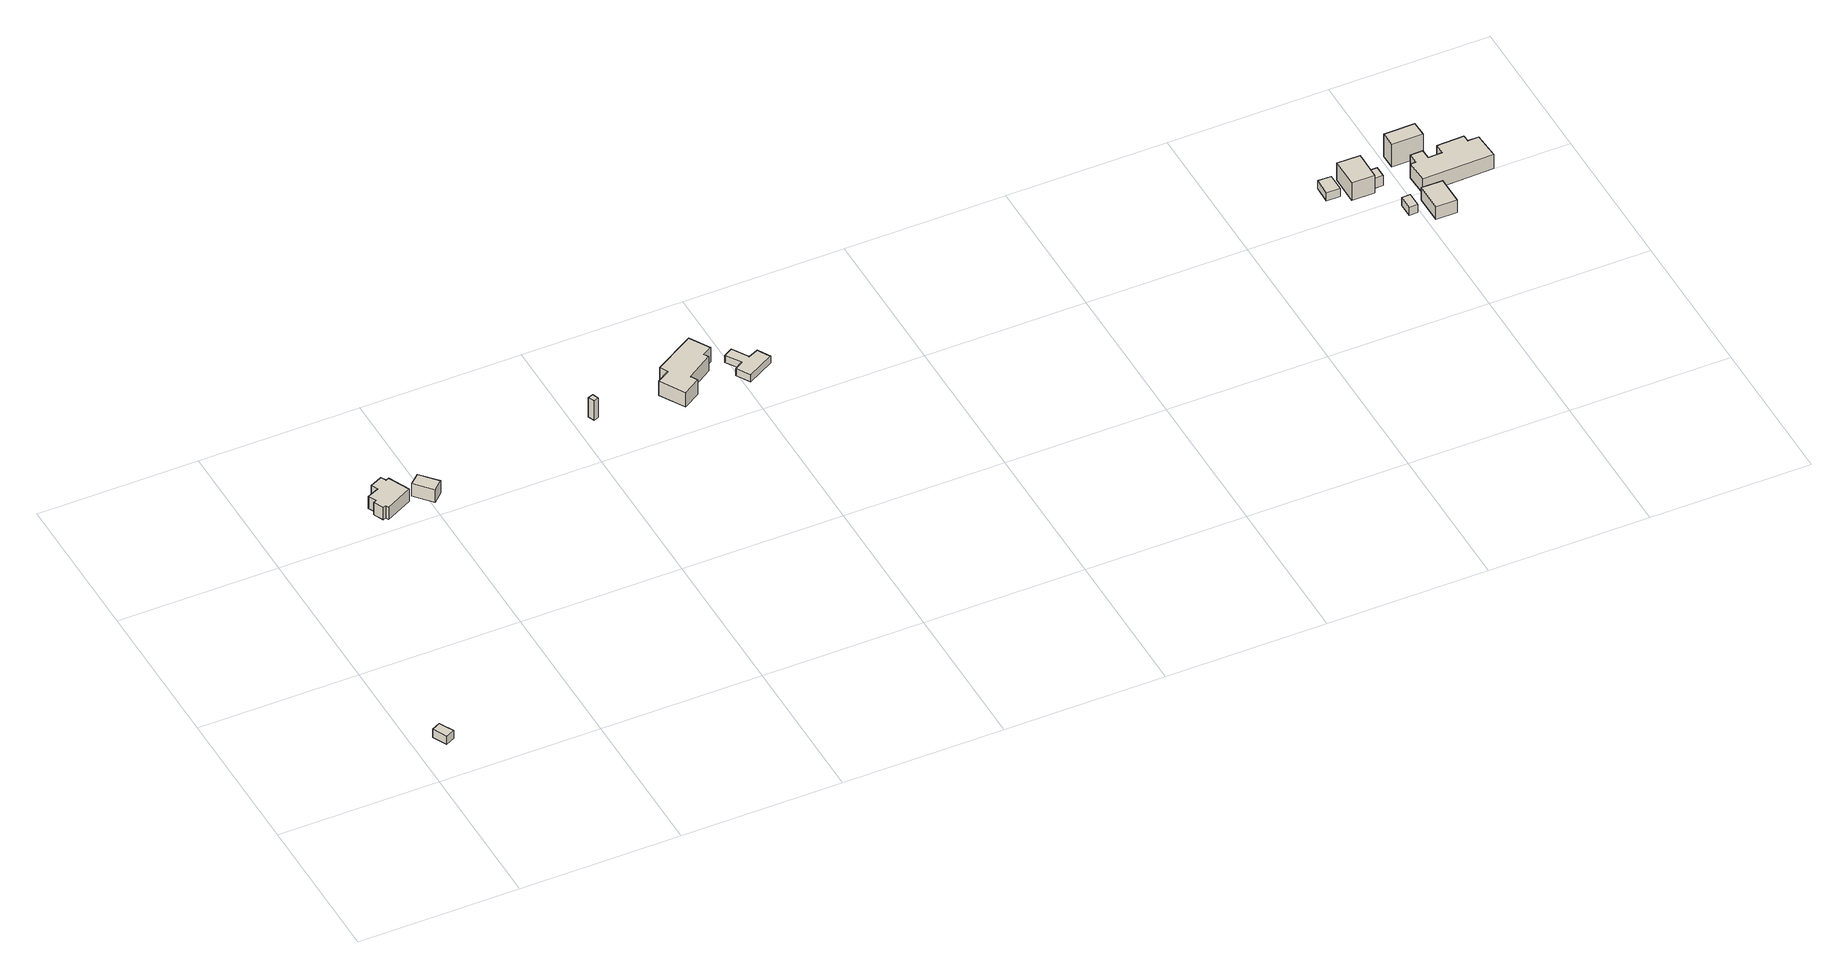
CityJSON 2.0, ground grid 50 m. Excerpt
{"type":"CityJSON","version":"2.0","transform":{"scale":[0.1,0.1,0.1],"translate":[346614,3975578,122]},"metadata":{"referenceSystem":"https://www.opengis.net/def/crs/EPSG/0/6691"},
"CityObjects":{
"building1":{"type":"Building","attributes":{"measuredHeight":3},"geometry":[{"type":"Solid","lod":"1","boundaries":[[[[0,1,2,3]],[[2,4,5,3]],[[1,6,4,2]],[[0,7,6,1]],[[3,5,7,0]],[[4,6,7,5]]]]}]},
"building2":{"type":"Building","attributes":{"土砂災害警戒区域.現象区分":"2","土砂災害警戒区域.区域区分":"1","measuredHeight":5},"geometry":[{"type":"Solid","lod":"1","boundaries":[[[[8,9,10,11,12,13,14,15,16,17,18,19]],[[18,20,21,19]],[[17,22,20,18]],[[16,23,22,17]],[[15,24,23,16]],[[14,25,24,15]],[[13,26,25,14]],[[12,27,26,13]],[[11,28,27,12]],[[10,29,28,11]],[[9,30,29,10]],[[8,31,30,9]],[[19,21,31,8]],[[20,22,23,24,25,26,27,28,29,30,31,21]]]]}]},
"building3":{"type":"Building","attributes":{"土砂災害警戒区域.現象区分":"2","土砂災害警戒区域.区域区分":"1","measuredHeight":4.5},"geometry":[{"type":"Solid","lod":"1","boundaries":[[[[32,33,34,35]],[[34,36,37,35]],[[33,38,36,34]],[[32,39,38,33]],[[35,37,39,32]],[[36,38,39,37]]]]}]},
"building4":{"type":"Building","attributes":{"土砂災害警戒区域.現象区分":"1","土砂災害警戒区域.区域区分":"1","measuredHeight":7.2},"geometry":[{"type":"Solid","lod":"1","boundaries":[[[[40,41,42,43]],[[42,44,45,43]],[[41,46,44,42]],[[40,47,46,41]],[[43,45,47,40]],[[44,46,47,45]]]]}]},
"building5":{"type":"Building","attributes":{"土砂災害警戒区域.現象区分":"1","土砂災害警戒区域.区域区分":"2","measuredHeight":7.2},"geometry":[{"type":"Solid","lod":"1","boundaries":[[[[48,49,50,51,52,53,54,55,56,57]],[[56,58,59,57]],[[55,60,58,56]],[[54,61,60,55]],[[53,62,61,54]],[[52,63,62,53]],[[51,64,63,52]],[[50,65,64,51]],[[49,66,65,50]],[[48,67,66,49]],[[57,59,67,48]],[[58,60,61,62,63,64,65,66,67,59]]]]}]},
"building6":{"type":"Building","attributes":{"土砂災害警戒区域.現象区分":"1","土砂災害警戒区域.区域区分":"1","measuredHeight":2.6},"geometry":[{"type":"Solid","lod":"1","boundaries":[[[[68,69,70,71,72,73,74,75]],[[74,76,77,75]],[[73,78,76,74]],[[72,79,78,73]],[[71,80,79,72]],[[70,81,80,71]],[[69,82,81,70]],[[68,83,82,69]],[[75,77,83,68]],[[76,78,79,80,81,82,83,77]]]]}]},
"building7":{"type":"Building","attributes":{"土砂災害警戒区域.現象区分":"2","土砂災害警戒区域.区域区分":"1","measuredHeight":3},"geometry":[{"type":"Solid","lod":"1","boundaries":[[[[84,85,86,87]],[[86,88,89,87]],[[85,90,88,86]],[[84,91,90,85]],[[87,89,91,84]],[[88,90,91,89]]]]}]},
"building8":{"type":"Building","attributes":{"土砂災害警戒区域.現象区分":"2","土砂災害警戒区域.区域区分":"1","measuredHeight":7.6},"geometry":[{"type":"Solid","lod":"1","boundaries":[[[[92,93,94,95]],[[94,96,97,95]],[[93,98,96,94]],[[92,99,98,93]],[[95,97,99,92]],[[96,98,99,97]]]]}]},
"building9":{"type":"Building","attributes":{"土砂災害警戒区域.現象区分":"2","土砂災害警戒区域.区域区分":"1","measuredHeight":3},"geometry":[{"type":"Solid","lod":"1","boundaries":[[[[100,101,102,103]],[[102,104,105,103]],[[101,106,104,102]],[[100,107,106,101]],[[103,105,107,100]],[[104,106,107,105]]]]}]},
"building10":{"type":"Building","attributes":{"土砂災害警戒区域.現象区分":"2","土砂災害警戒区域.区域区分":"1","measuredHeight":3.7},"geometry":[{"type":"Solid","lod":"1","boundaries":[[[[108,109,110,111]],[[110,112,113,111]],[[109,114,112,110]],[[108,115,114,109]],[[111,113,115,108]],[[112,114,115,113]]]]}]},
"building11":{"type":"Building","attributes":{"土砂災害警戒区域.現象区分":"2","土砂災害警戒区域.区域区分":"1","measuredHeight":6.2},"geometry":[{"type":"Solid","lod":"1","boundaries":[[[[116,117,118,119]],[[118,120,121,119]],[[117,122,120,118]],[[116,123,122,117]],[[119,121,123,116]],[[120,122,123,121]]]]}]},
"building12":{"type":"Building","attributes":{"土砂災害警戒区域.現象区分":"2","土砂災害警戒区域.区域区分":"1","measuredHeight":10.1},"geometry":[{"type":"Solid","lod":"1","boundaries":[[[[124,125,126,127]],[[126,128,129,127]],[[125,130,128,126]],[[124,131,130,125]],[[127,129,131,124]],[[128,130,131,129]]]]}]},
"building13":{"type":"Building","attributes":{"土砂災害警戒区域.現象区分":"2","土砂災害警戒区域.区域区分":"1","measuredHeight":7.3},"geometry":[{"type":"Solid","lod":"1","boundaries":[[[[132,133,134,135,136,137,138,139,140,141,142,143]],[[142,144,145,143]],[[141,146,144,142]],[[140,147,146,141]],[[139,148,147,140]],[[138,149,148,139]],[[137,150,149,138]],[[136,151,150,137]],[[135,152,151,136]],[[134,153,152,135]],[[133,154,153,134]],[[132,155,154,133]],[[143,145,155,132]],[[144,146,147,148,149,150,151,152,153,154,155,145]]]]}]}
},
"vertices":[
[31,61,130],[54,17,130],[26,3,130],[4,47,130],[26,3,160],[4,47,160],[54,17,160],[31,61,160],
[370,1107,64],[378,1091,64],[388,1095,64],[419,1028,64],[333,985,64],[329,995,64],[320,991,64],[305,1022,64],[315,1027,64],[304,1052,64],[341,1068,64],[331,1089,64],[341,1068,109],[331,1089,109],[304,1052,109],[315,1027,109],[305,1022,109],[320,991,109],[329,995,109],[333,985,109],[419,1028,109],[388,1095,109],[378,1091,109],[370,1107,109],
[460,1061,76],[506,1008,76],[475,980,76],[428,1033,76],[475,980,122],[428,1033,122],[506,1008,122],[460,1061,122],
[1067,1191,4],[1075,1171,4],[1059,1165,4],[1051,1185,4],[1059,1165,76],[1051,1185,76],[1075,1171,76],[1067,1191,76],
[1415,1294,14],[1452,1231,14],[1423,1214,14],[1431,1199,14],[1349,1147,14],[1360,1125,14],[1306,1092,14],[1261,1169,14],[1301,1193,14],[1288,1218,14],[1301,1193,67],[1288,1218,67],[1261,1169,67],[1306,1092,67],[1360,1125,67],[1349,1147,67],[1431,1199,67],[1423,1214,67],[1452,1231,67],[1415,1294,67],
[1580,1198,7],[1602,1159,7],[1518,1113,7],[1493,1155,7],[1520,1172,7],[1490,1218,7],[1518,1235,7],[1549,1184,7],[1518,1235,33],[1549,1184,33],[1490,1218,33],[1520,1172,33],[1493,1155,33],[1518,1113,33],[1602,1159,33],[1580,1198,33],
[3329,1141,5],[3329,1084,5],[3286,1085,5],[3287,1142,5],[3286,1085,35],[3287,1142,35],[3329,1084,35],[3329,1141,35],
[3348,1053,8],[3349,1147,8],[3421,1146,8],[3420,1052,8],[3421,1146,72],[3420,1052,72],[3349,1147,72],[3348,1053,72],
[3488,969,12],[3488,922,12],[3461,921,12],[3461,968,12],[3461,921,42],[3461,968,42],[3488,922,42],[3488,969,42],
[3453,1105,10],[3453,1068,10],[3422,1068,10],[3422,1105,10],[3422,1068,47],[3422,1105,47],[3453,1068,47],[3453,1105,47],
[3520,874,12],[3520,965,12],[3586,964,12],[3586,873,12],[3586,964,58],[3586,873,58],[3520,965,58],[3520,874,58],
[3511,1181,5],[3608,1182,5],[3609,1132,5],[3512,1131,5],[3609,1132,88],[3512,1131,88],[3608,1182,88],[3511,1181,88],
[3720,1101,10],[3721,1079,10],[3755,1080,10],[3760,995,10],[3537,990,10],[3535,1063,10],[3552,1063,10],[3551,1096,10],[3590,1097,10],[3591,1065,10],[3636,1066,10],[3635,1099,10],[3636,1066,62],[3635,1099,62],[3591,1065,62],[3590,1097,62],[3551,1096,62],[3552,1063,62],[3535,1063,62],[3537,990,62],[3760,995,62],[3755,1080,62],[3721,1079,62],[3720,1101,62]
]}
